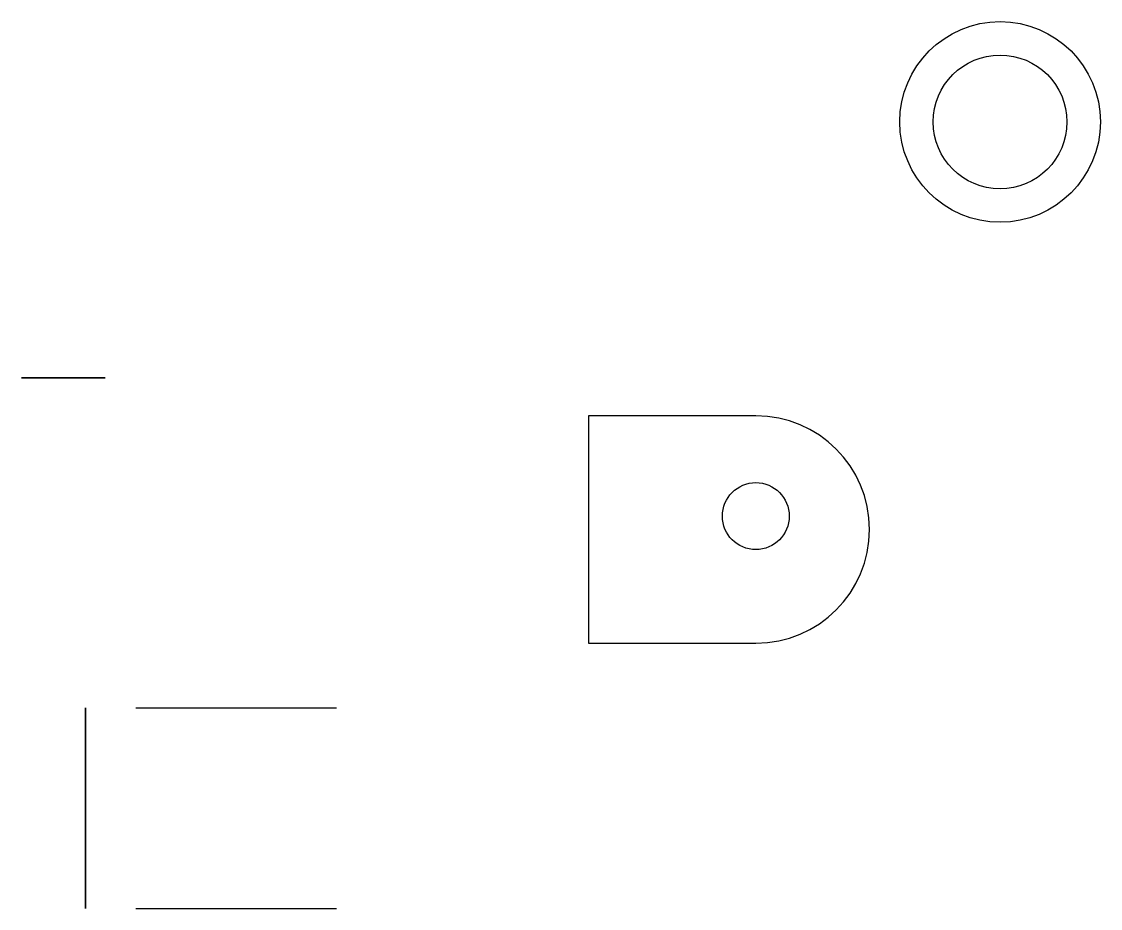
# Model space of a CAD drawing. Header units: inches. Extents: x 0 to 323, y 47 to 313.
import ezdxf

# ---------------------------------------------------------------- set-up
doc = ezdxf.new("R2010")
doc.units = ezdxf.units.IN
doc.header["$MEASUREMENT"] = 0

msp = doc.modelspace()

# ---------------------------------------------------------------- linework, layer by layer
for p, q in [((219.58, 194.7), (169.58, 194.7)), ((169.58, 194.7), (169.58, 126.7)), ((169.58, 126.7), (219.58, 126.7))]:
    msp.add_line(p, q)
at = {"extrusion": (1, 0, 0)}
for p, q in [((34.15, 107.38, -45), (94.15, 107.38, -45)), ((34.15, 47.38, -45), (94.15, 47.38, -45))]:
    msp.add_line(p, q, dxfattribs=at)
for points in [[(25, 206.08, -258.45), (0, 206.08, -213.45), (0, 206.08, -258.45)], [(19.15, 107.38, -45), (19.15, 47.38, -45), (19.15, 47.38, 0), (19.15, 107.38, 0)]]:
    msp.add_polyline3d(points, close=True)
for centre, radius in [((292.65, 282.57), 30), ((292.65, 282.57), 20), ((219.58, 164.7), 10)]:
    msp.add_circle(centre, radius)
msp.add_arc((219.58, 160.7), 34, 270, 90)

doc.saveas('drawing.dxf')
